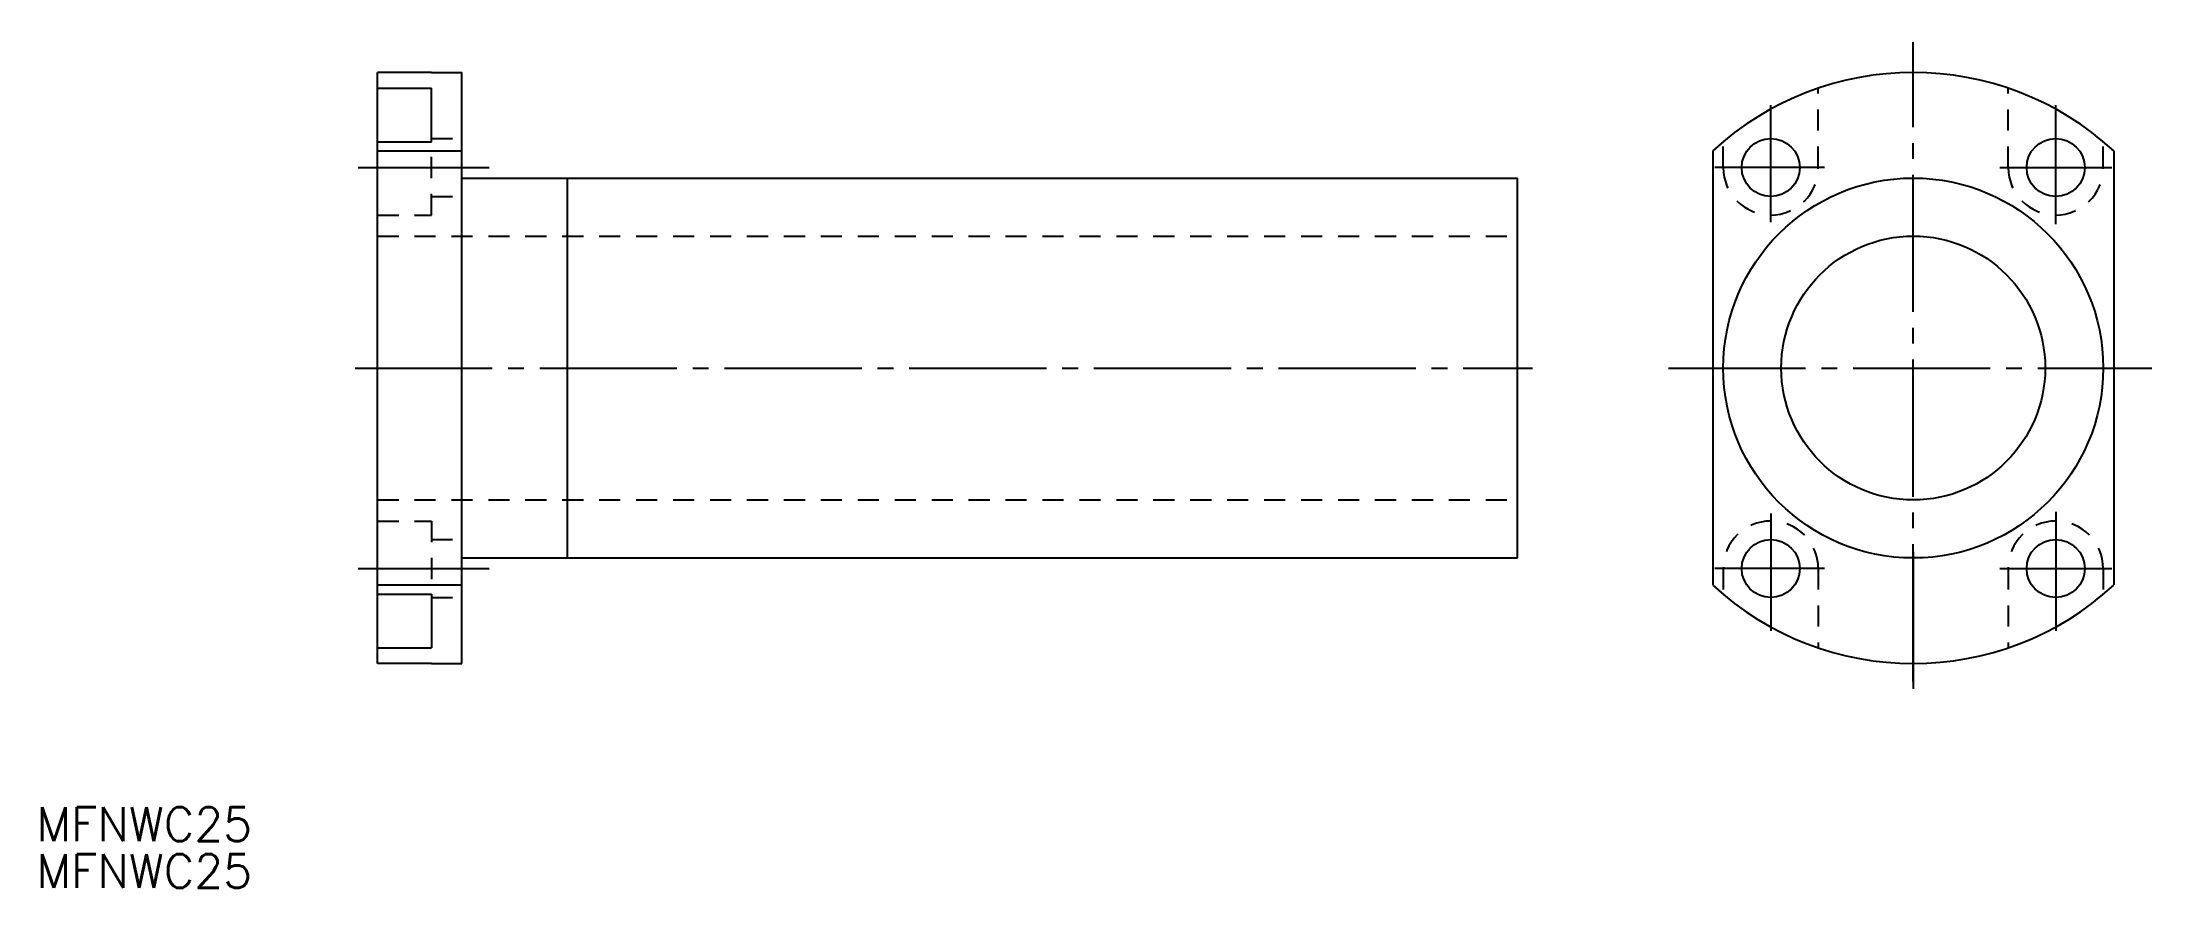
# Model space of a CAD drawing. Extents: x 87 to 287, y 139 to 219.
import ezdxf

# ---------------------------------------------------------------- set-up
doc = ezdxf.new("R2010")
doc.units = 0
doc.linetypes.add('CENTER', pattern=[17.5, 13, -1.5, 1.5, -1.5])
doc.linetypes.add('DASHED', pattern=[3.5, 2, -1.5])
doc.layers.get('0').update_dxf_attribs({"linetype": 'CONTINUOUS'})
doc.layers.add('CENTER', color=1, linetype='CENTER')
doc.styles.get("Standard").update_dxf_attribs({"font": 'txt.shx', "bigfont": '@extfont2.shx'})

msp = doc.modelspace()

# ---------------------------------------------------------------- linework, layer by layer
at = {"color": 7, "linetype": 'CONTINUOUS'}
for p, q in [((118.43, 159.96), (118.43, 215.96)), ((123.53, 215.96), (118.43, 215.96)), ((123.53, 215.96), (126.43, 215.96)), ((126.43, 159.96), (126.43, 215.96)), ((118.43, 214.48), (123.53, 214.48)), ((123.53, 209.41), (123.53, 214.48)), ((118.43, 209.41), (123.53, 209.41)), ((118.43, 208.53), (126.43, 208.53)), ((244.93, 208.53), (244.93, 167.4)), ((282.93, 208.53), (282.93, 167.4)), ((126.43, 205.96), (226.43, 205.96)), ((136.43, 169.96), (136.43, 205.96)), ((226.43, 169.96), (226.43, 205.96)), ((126.43, 169.96), (226.43, 169.96)), ((118.43, 167.4), (126.43, 167.4)), ((118.43, 166.52), (123.53, 166.52)), ((123.53, 166.52), (123.53, 161.45)), ((118.43, 161.45), (123.53, 161.45)), ((123.53, 159.96), (118.43, 159.96)), ((123.53, 159.96), (126.43, 159.96))]:
    msp.add_line(p, q, dxfattribs=at)
at = {"color": 3, "linetype": 'DASHED'}
for p, q in [((254.93, 206.96), (254.93, 214.48)), ((272.93, 206.96), (272.93, 214.48)), ((123.53, 209.71), (126.43, 209.71)), ((123.53, 202.46), (123.53, 209.41)), ((245.93, 206.96), (245.93, 209.41)), ((281.93, 206.96), (281.93, 209.41)), ((123.53, 204.21), (126.43, 204.21)), ((118.43, 202.46), (123.53, 202.46)), ((118.43, 200.46), (226.43, 200.46)), ((118.43, 175.46), (226.43, 175.46)), ((118.43, 173.46), (123.53, 173.46)), ((123.53, 173.46), (123.53, 166.52)), ((123.53, 171.71), (126.43, 171.71)), ((245.93, 168.96), (245.93, 166.52)), ((254.93, 168.96), (254.93, 161.45)), ((272.93, 168.96), (272.93, 161.45)), ((281.93, 168.96), (281.93, 166.52)), ((123.53, 166.21), (126.43, 166.21))]:
    msp.add_line(p, q, dxfattribs=at)
at = {"color": 1, "linetype": 'CENTER'}
msp.add_line((263.93, 170.55), (263.93, 157.08), dxfattribs=at)
at = {"color": 7, "linetype": 'CONTINUOUS'}
for centre, radius in [((250.43, 206.96), 2.75), ((277.43, 206.96), 2.75), ((263.93, 187.96), 18), ((263.93, 187.96), 12.5), ((250.43, 168.96), 2.75), ((277.43, 168.96), 2.75)]:
    msp.add_circle(centre, radius, dxfattribs=at)
for start, end in [(47.2679, 132.7321), (227.2679, 312.7321)]:
    msp.add_arc((263.93, 187.96), 28, start, end, dxfattribs=at)
at = {"color": 3, "linetype": 'DASHED'}
for centre, start, end in [((250.43, 206.96), 180, 0), ((277.43, 206.96), 180, 0), ((250.43, 168.96), 0, 180), ((277.43, 168.96), 0, 180)]:
    msp.add_arc(centre, 4.5, start, end, dxfattribs=at)
at = {"layer": 'CENTER', "color": 1, "linetype": 'CENTER'}
for p, q in [((263.93, 158.27), (263.93, 218.84)), ((250.43, 201.77), (250.43, 212.86)), ((277.43, 201.59), (277.43, 212.86)), ((116.6, 206.96), (129, 206.96)), ((255.53, 206.96), (245.14, 206.96)), ((272.14, 206.96), (282.74, 206.96)), ((116.3, 187.96), (227.87, 187.96)), ((240.73, 187.96), (286.53, 187.96)), ((250.43, 174.16), (250.43, 163.07)), ((277.43, 174.34), (277.43, 163.07)), ((116.6, 168.96), (129, 168.96)), ((255.53, 168.96), (245.14, 168.96)), ((272.14, 168.96), (282.74, 168.96))]:
    msp.add_line(p, q, dxfattribs=at)

# ---------------------------------------------------------------- texts
at = {"color": 7, "linetype": 'CONTINUOUS'}
for p in [(86.11, 143.14), (86.11, 138.7)]:
    msp.add_text('MFNWC25', height=3.2, dxfattribs=at).set_placement(p)

doc.saveas('drawing.dxf')
